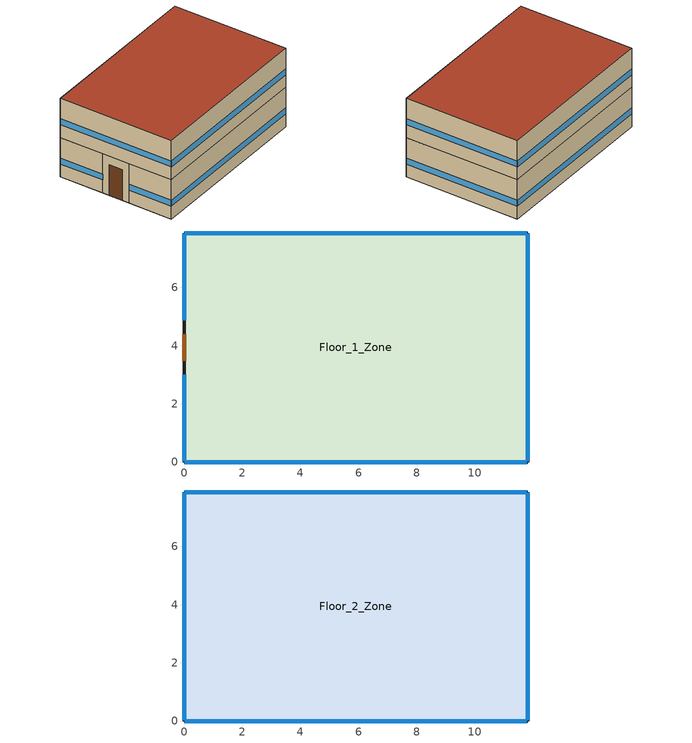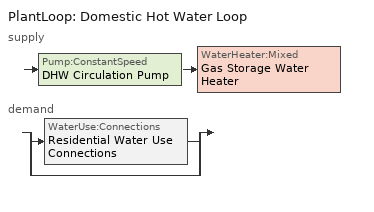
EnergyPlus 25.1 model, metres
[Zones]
Floor_1_Zone
 floor ground (Residential Floor Construction): 0,0 0,7.87 11.8,7.87 11.8,0 z0
 wall outside (Residential Wall Construction): 0,4.85 0,3.02 0,0 11.8,0 11.8,7.87 0,7.87 0,4.85 z0:2.74
 window (Residential Window Construction): 0,3 0,0.03 / 0,7.84 0,4.87 z0.9:1.32; 11.78,7.87 0.03,7.87 / 11.8,0.03 11.8,7.84 / 0.03,0 11.78,0 z0.9:1.31
 door (Residential Door Construction): 0,4.39 0,3.48 z0:2.13
 roof outside (Residential Roof Construction): 11.8,0 11.8,7.87 0,7.87 0,0 z2.74
Floor_2_Zone
 floor ground (Residential Floor Construction): 0,0 0,7.87 11.8,7.87 11.8,0 z2.74
 wall outside (Residential Wall Construction): 11.8,0 11.8,7.87 0,7.87 0,0 11.8,0 z2.74:5.49
 window (Residential Window Construction): 11.8,0.03 11.8,7.84 / 0.03,0 11.78,0 / 0,7.84 0,0.03 / 11.78,7.87 0.03,7.87 z3.64:4.06
 roof outside (Residential Roof Construction): 11.8,0 11.8,7.87 0,7.87 0,0 z5.49
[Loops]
PlantLoop 'Domestic Hot Water Loop'
 supply: Pump:ConstantSpeed 'DHW Circulation Pump' > WaterHeater:Mixed 'Gas Storage Water Heater'
 demand: split
  | WaterUse:Connections 'Residential Water Use Connections'
  | bypass
[Building]
Building 1
[Site:Location]
SEVILLA: Latitude=37.42; Longitude=-5.9; Time Zone=1; Elevation=31; Keep Site Location Information=No
[SizingPeriod:DesignDay] Day of Month=21; DryBulb Temperature Range Modifier Type=DefaultMultipliers; Barometric Pressure=100953; Rain Indicator=No; Snow Indicator=No; Daylight Saving Time Indicator=No; Begin Environment Reset Mode=FullResetAtBeginEnvironment
Name | Month | Day Type | Maximum DryBulb Temperature | Daily DryBulb Temperature Range | Humidity Condition Type | Wetbulb or DewPoint at Maximum DryBulb | Wind Speed | Wind Direction | Solar Model Indicator | ASHRAE Clear Sky Optical Depth for Beam Irradiance taub | ASHRAE Clear Sky Optical Depth for Diffuse Irradiance taud | Enthalpy at Maximum DryBulb | Sky Clearness
SEVILLA Ann Clg .4% Condns DB=>MWB | 7 | SummerDesignDay | 39.9 | 16.4 | Wetbulb | 23.8 | 3.4 | 240 | ASHRAETau | 0.447 | 2.027
SEVILLA Ann Clg .4% Condns DP=>MDB | 7 | SummerDesignDay | 28.9 | 16.4 | Dewpoint | 22 | 3.4 | 240 | ASHRAETau | 0.447 | 2.027
SEVILLA Ann Clg .4% Condns Enth=>MDB | 7 | SummerDesignDay | 36.4 | 16.4 | Enthalpy |  | 3.4 | 240 | ASHRAETau | 0.447 | 2.027 | 76300
SEVILLA Ann Clg .4% Condns WB=>MDB | 7 | SummerDesignDay | 36.6 | 16.4 | Wetbulb | 25.1 | 3.4 | 240 | ASHRAETau | 0.447 | 2.027
SEVILLA Ann Htg 99.6% Condns DB | 1 | WinterDesignDay | 1.3 | 0 | Wetbulb | 1.3 | 1.3 | 30 | ASHRAEClearSky |  |  |  | 0
SEVILLA Ann Htg Wind 99.6% Condns WS=>MCDB | 1 | WinterDesignDay | 13.5 | 0 | Wetbulb | 13.5 | 10.4 | 30 | ASHRAEClearSky |  |  |  | 0
SEVILLA Ann Hum_n 99.6% Condns DP=>MCDB | 1 | WinterDesignDay | 8 | 0 | Dewpoint | -4.7 | 1.3 | 30 | ASHRAEClearSky |  |  |  | 0
[Material] Roughness=MediumRough; Thickness=0.1; Density=800; Specific Heat=1000; Thermal Absorptance=0.9; Solar Absorptance=0.7; Visible Absorptance=0.7
Name | Conductivity
Residential Door Construction Material | 0.2
Residential Floor Construction Material | 0.05
Residential Roof Construction Material | 0.0149428
Residential Wall Construction Material | 0.0436789
[WindowMaterial:SimpleGlazingSystem]
Residential Window Construction Glazing: UFactor=1.87383; Solar Heat Gain Coefficient=0.45
[Construction]
Residential Door Construction: Residential Door Construction Material
Residential Floor Construction: Residential Floor Construction Material
Residential Roof Construction: Residential Roof Construction Material
Residential Wall Construction: Residential Wall Construction Material
Residential Window Construction: Residential Window Construction Glazing
[Space] Space Type=Residential - Living Space
Name | Zone
Floor_1 | Floor_1_Zone
Floor_2 | Floor_2_Zone
[SpaceList]
Residential - Living Space: Floor_1, Floor_2
[Zone] Multiplier=1; Part of Total Floor Area=Yes
Floor_1_Zone; Floor_2_Zone
[People]
Residential Living Occupants: Zone or ZoneList or Space or SpaceList=Residential - Living Space; Number of People Schedule=Residential Occupancy Schedule; Number of People Calculation Method=People/Area; People per Floor Area=0.025; Fraction Radiant=0.3; Sensible Heat Fraction=0.5; Activity Level Schedule=Residential Activity Schedule; Enable ASHRAE 55 Comfort Warnings=Yes; Work Efficiency Schedule=Air velocity schedule; Clothing Insulation Schedule=Always On Discrete; Air Velocity Schedule=Air velocity schedule; Thermal Comfort Model 1 Type=Fanger
[Lights]
Residential Living Lights: Zone or ZoneList or Space or SpaceList=Residential - Living Space; Schedule=Residential Lighting Schedule; Design Level Calculation Method=Watts/Area; Watts per Floor Area=16; Fraction Replaceable=1; EndUse Subcategory=General
[ElectricEquipment]
Residential Living Plug Loads: Zone or ZoneList or Space or SpaceList=Residential - Living Space; Schedule=Residential Equipment Schedule; Design Level Calculation Method=Watts/Area; Watts per Floor Area=8.6; EndUse Subcategory=General
[ZoneInfiltration:DesignFlowRate]
Residential Living Infiltration: Zone or ZoneList or Space or SpaceList=Residential - Living Space; Schedule=Residential Infiltration Schedule; Design Flow Rate Calculation Method=AirChanges/Hour; Air Changes per Hour=0.411765; Density Basis=Outdoor
[DesignSpecification:OutdoorAir]
Residential Living OA: Outdoor Air Method=Sum; Outdoor Air Flow per Person=0.00944; Outdoor Air Flow per Zone Floor Area=0; Outdoor Air Flow per Zone=0; Outdoor Air Flow Air Changes per Hour=0
[Sizing:Zone] Zone Cooling Design Supply Air Temperature Input Method=SupplyAirTemperature; Zone Cooling Design Supply Air Temperature=14; Zone Cooling Design Supply Air Temperature Difference=11.11; Zone Heating Design Supply Air Temperature Input Method=SupplyAirTemperature; Zone Heating Design Supply Air Temperature=40; Zone Heating Design Supply Air Temperature Difference=11.11; Zone Cooling Design Supply Air Humidity Ratio=0.0085; Zone Heating Design Supply Air Humidity Ratio=0.008; Design Specification Outdoor Air Object=Residential Living OA; Cooling Design Air Flow Method=DesignDay; Cooling Design Air Flow Rate=0; Cooling Minimum Air Flow per Zone Floor Area=0.000762; Cooling Minimum Air Flow=0; Cooling Minimum Air Flow Fraction=0; Heating Design Air Flow Method=DesignDay; Heating Design Air Flow Rate=0; Heating Maximum Air Flow per Zone Floor Area=0.002032; Heating Maximum Air Flow=0.141576; Heating Maximum Air Flow Fraction=0.3; Account for Dedicated Outdoor Air System=No; Zone Load Sizing Method=Sensible Load Only No Latent Load; Zone Latent Cooling Design Supply Air Humidity Ratio Input Method=HumidityRatioDifference; Zone Cooling Design Supply Air Humidity Ratio Difference=0.005; Zone Latent Heating Design Supply Air Humidity Ratio Input Method=HumidityRatioDifference; Zone Humidification Design Supply Air Humidity Ratio Difference=0.005; Type of Space Sum to Use=Coincident
Floor_1_Zone; Floor_2_Zone
[Sizing:Plant]
Domestic Hot Water Loop: Loop Type=Heating; Design Loop Exit Temperature=82; Loop Design Temperature Difference=11; Sizing Option=NonCoincident; Zone Timesteps in Averaging Window=1; Coincident Sizing Factor Mode=None
[ZONECONTROL:THERMOSTAT:THERMALCOMFORT] Averaging Method=PeopleAverage; Minimum DryBulb Temperature Setpoint=0; Maximum DryBulb Temperature Setpoint=50
Name | Zone or ZoneList | Thermal Comfort Control Type Schedule | Thermal Comfort Control 1
Thermostat Setpoint Dual Setpoint Floor_1_Zone | Floor_1_Zone | Thermal Comfort Control Type Schedule Name Floor_1_Zone | Fanger Setpoint Floor_1_Zone
Thermostat Setpoint Dual Setpoint Floor_2_Zone | Floor_2_Zone | Thermal Comfort Control Type Schedule Name Floor_2_Zone | Fanger Setpoint Floor_2_Zone
[THERMOSTATSETPOINT:THERMALCOMFORT:FANGER:DUALSETPOINT]
Name | Fanger Thermal Comfort Heating Schedule | Fanger Thermal Comfort Cooling Schedule
Fanger Setpoint Floor_1_Zone | PMV_H_SP_Floor_1_Zone | PMV_C_SP_Floor_1_Zone
Fanger Setpoint Floor_2_Zone | PMV_H_SP_Floor_2_Zone | PMV_C_SP_Floor_2_Zone
[ZoneHVAC:TerminalUnit:VariableRefrigerantFlow] Terminal Unit Availability Schedule=Always On Discrete hvac_library; Cooling Supply Air Flow Rate=Autosize; No Cooling Supply Air Flow Rate=Autosize; Heating Supply Air Flow Rate=Autosize; No Heating Supply Air Flow Rate=Autosize; Cooling Outdoor Air Flow Rate=Autosize; Heating Outdoor Air Flow Rate=Autosize; No Load Outdoor Air Flow Rate=Autosize; Supply Air Fan Operating Mode Schedule=Always On Discrete hvac_library; Supply Air Fan Placement=DrawThrough; Zone Terminal Unit On Parasitic Electric Energy Use=30; Zone Terminal Unit Off Parasitic Electric Energy Use=20; Rated Heating Capacity Sizing Ratio=1; Maximum Supply Air Temperature from Supplemental Heater=Autosize; Maximum Outdoor DryBulb Temperature for Supplemental Heater Operation=21
Name | Supply Air Fan Object | Outside Air Mixer Object | Cooling Coil Object | Heating Coil Object
VRF Zone Terminal | VRF Zone Terminal Fan | VRF Zone Terminal OA Mixer | VRF Zone Terminal Cooling Coil | VRF Zone Terminal Heating Coil
VRF Zone Terminal 1 | VRF Zone Terminal Fan 1 | VRF Zone Terminal 1 OA Mixer | VRF Zone Terminal Cooling Coil 1 | VRF Zone Terminal Heating Coil 1
[Zone equipment]
Floor_1_Zone: VRF Zone Terminal
Floor_2_Zone: VRF Zone Terminal 1
[Fan:OnOff] Availability Schedule=Always On Discrete hvac_library; Fan Total Efficiency=0.6; Pressure Rise=300; Maximum Flow Rate=Autosize; Motor Efficiency=0.8; Motor In Airstream Fraction=1; Fan Power Ratio Function of Speed Ratio Curve=Fan On Off Power Curve 19; Fan Efficiency Ratio Function of Speed Ratio Curve=Fan On Off Efficiency Curve 6; EndUse Subcategory=General
VRF Zone Terminal Fan; VRF Zone Terminal Fan 1
[Coil:Cooling:DX:VariableRefrigerantFlow] Availability Schedule=Always On Discrete hvac_library; Gross Rated Total Cooling Capacity=Autosize; Gross Rated Sensible Heat Ratio=Autosize; Rated Air Flow Rate=Autosize; Cooling Capacity Ratio Modifier Function of Temperature Curve=VRFTUCoolCapFT; Cooling Capacity Modifier Curve Function of Flow Fraction=VRFACCoolCapFFF
VRF Zone Terminal Cooling Coil; VRF Zone Terminal Cooling Coil 1
[Coil:Heating:DX:VariableRefrigerantFlow] Availability Schedule=Always On Discrete hvac_library; Gross Rated Heating Capacity=Autosize; Rated Air Flow Rate=Autosize; Heating Capacity Ratio Modifier Function of Temperature Curve=Coil Heating DX Variable Refrigerant Flow 1 VRFTUHeatCAPFT; Heating Capacity Modifier Function of Flow Fraction Curve=Coil Heating DX Variable Refrigerant Flow 1 VRFACCoolCapFFF
VRF Zone Terminal Heating Coil; VRF Zone Terminal Heating Coil 1
[AirConditioner:VariableRefrigerantFlow]
Heat Pump=VRF System; Availability Schedule=Always On Discrete hvac_library; Gross Rated Total Cooling Capacity=Autosize; Gross Rated Cooling COP=3.3; Minimum Condenser Inlet Node Temperature in Cooling Mode=-5; Maximum Condenser Inlet Node Temperature in Cooling Mode=43; Cooling Capacity Ratio Modifier Function of Low Temperature Curve=VRF System VRFCoolCapFT; Cooling Capacity Ratio Boundary Curve=VRF System VRFCoolCapFTBoundary; Cooling Capacity Ratio Modifier Function of High Temperature Curve=VRF System VRFCoolCapFTHi; Cooling Energy Input Ratio Modifier Function of Low Temperature Curve=VRF System VRFCoolEIRFT; Cooling Energy Input Ratio Boundary Curve=VRF System VRFCoolEIRFTBoundary; Cooling Energy Input Ratio Modifier Function of High Temperature Curve=VRF System VRFCoolEIRFTHi; Cooling Energy Input Ratio Modifier Function of Low PartLoad Ratio Curve=VRF System CoolingEIRLowPLR; Cooling Energy Input Ratio Modifier Function of High PartLoad Ratio Curve=VRF System CoolingEIRHiPLR; Cooling Combination Ratio Correction Factor Curve=VRF System CoolingCombRatio; Cooling PartLoad Fraction Correlation Curve=VRF System VRFCPLFFPLR; Gross Rated Heating Capacity=Autosize; Rated Heating Capacity Sizing Ratio=1; Gross Rated Heating COP=3.5; Minimum Condenser Inlet Node Temperature in Heating Mode=-20; Maximum Condenser Inlet Node Temperature in Heating Mode=30; Heating Capacity Ratio Modifier Function of Low Temperature Curve=VRF System VRFHeatCapFT; Heating Capacity Ratio Boundary Curve=VRF System VRFHeatCapFTBoundary; Heating Capacity Ratio Modifier Function of High Temperature Curve=VRF System VRFHeatCapFTHi; Heating Energy Input Ratio Modifier Function of Low Temperature Curve=VRF System VRFHeatEIRFT; Heating Energy Input Ratio Boundary Curve=VRF System VRFHeatEIRFTBoundary; Heating Energy Input Ratio Modifier Function of High Temperature Curve=VRF System VRFHeatEIRFTHi; Heating Performance Curve Outdoor Temperature Type=WetBulbTemperature; Heating Energy Input Ratio Modifier Function of Low PartLoad Ratio Curve=VRF System HeatingEIRLowPLR; Heating Energy Input Ratio Modifier Function of High PartLoad Ratio Curve=VRF System HeatingEIRHiPLR; Heating Combination Ratio Correction Factor Curve=VRF System HeatingCombRatio; Heating PartLoad Fraction Correlation Curve=VRF System VRFCPLFFPLR; Minimum Heat Pump PartLoad Ratio=0.5; Master Thermostat Priority Control Type=LoadPriority; Zone Terminal Unit List=VRF System Terminal List; Heat Pump Waste Heat Recovery=No; Equivalent Piping Length used for Piping Correction Factor in Cooling Mode=30; Vertical Height used for Piping Correction Factor=10; Piping Correction Factor for Length in Cooling Mode Curve=VRF System CoolingLengthCorrectionFactor; Piping Correction Factor for Height in Cooling Mode Coefficient=-0.000386; Equivalent Piping Length used for Piping Correction Factor in Heating Mode=30; Piping Correction Factor for Length in Heating Mode Curve=VRF System HeatingLengthCorrectionFactor; Piping Correction Factor for Height in Heating Mode Coefficient=0; Crankcase Heater Power per Compressor=15; Number of Compressors=3; Ratio of Compressor Size to Total Compressor Capacity=0.33; Maximum Outdoor DryBulb Temperature for Crankcase Heater=7; Defrost Strategy=Resistive; Defrost Control=Timed; Defrost Time Period Fraction=0.058333; Resistive Defrost Heater Capacity=1e-07; Maximum Outdoor Drybulb Temperature for Defrost Operation=7; Condenser Type=AirCooled; Water Condenser Volume Flow Rate=Autosize; Evaporative Condenser Effectiveness=0.9; Evaporative Condenser Air Flow Rate=Autosize; Evaporative Condenser Pump Rated Power Consumption=Autosize; Basin Heater Capacity=0; Basin Heater Setpoint Temperature=2; Fuel Type=Electricity; Minimum Condenser Inlet Node Temperature in Heat Recovery Mode=0; Maximum Condenser Inlet Node Temperature in Heat Recovery Mode=20; Heat Recovery Cooling Capacity Modifier Curve=VRF System Heat Recovery Cooling Cap Modifier; Initial Heat Recovery Cooling Capacity Fraction=0.5; Heat Recovery Cooling Capacity Time Constant=0.083; Heat Recovery Cooling Energy Modifier Curve=VRF System Heat Recovery Cooling Energy Modifier; Initial Heat Recovery Cooling Energy Fraction=1; Heat Recovery Cooling Energy Time Constant=0; Heat Recovery Heating Capacity Modifier Curve=VRF System Heat Recovery Heating Cap Modifier; Initial Heat Recovery Heating Capacity Fraction=0.5; Heat Recovery Heating Capacity Time Constant=0.083; Heat Recovery Heating Energy Modifier Curve=VRF System Heat Recovery Heating Energy Modifier; Initial Heat Recovery Heating Energy Fraction=0.5; Heat Recovery Heating Energy Time Constant=0
[ZoneTerminalUnitList]
VRF System Terminal List: Zone Terminal Unit Name 1=VRF Zone Terminal; Zone Terminal Unit Name 2=VRF Zone Terminal 1
[Pump:ConstantSpeed]
DHW Circulation Pump: Design Flow Rate=0.001; Design Pump Head=29891; Design Power Consumption=Autosize; Motor Efficiency=0.85; Fraction of Motor Inefficiencies to Fluid Stream=0; Pump Control Type=Intermittent; Design Power Sizing Method=PowerPerFlowPerPressure; Design Electric Power per Unit Flow Rate=348701.1; Design Shaft Power per Unit Flow Rate per Unit Head=1.28205; EndUse Subcategory=General
[WaterHeater:Mixed]
Gas Storage Water Heater: Tank Volume=0.19; Setpoint Temperature Schedule=Water Heater Setpoint Temperature Schedule; Deadband Temperature Difference=2; Maximum Temperature Limit=82.22; Heater Control Type=Cycle; Heater Maximum Capacity=10000; Heater Ignition Minimum Flow Rate=0; Heater Ignition Delay=0; Heater Fuel Type=NaturalGas; Heater Thermal Efficiency=0.59; Off Cycle Parasitic Fuel Consumption Rate=20; Off Cycle Parasitic Fuel Type=NaturalGas; Off Cycle Parasitic Heat Fraction to Tank=0.8; On Cycle Parasitic Fuel Consumption Rate=0; On Cycle Parasitic Fuel Type=NaturalGas; On Cycle Parasitic Heat Fraction to Tank=0; Ambient Temperature Indicator=Schedule; Ambient Temperature Schedule=Ambient Temperature Schedule; Off Cycle Loss Coefficient to Ambient Temperature=6; Off Cycle Loss Fraction to Zone=1; On Cycle Loss Coefficient to Ambient Temperature=6; On Cycle Loss Fraction to Zone=1; Use Side Effectiveness=1; Source Side Effectiveness=1; Use Side Design Flow Rate=Autosize; Source Side Design Flow Rate=Autosize; Indirect Water Heating Recovery Time=1.5; Source Side Flow Control Mode=IndirectHeatPrimarySetpoint; EndUse Subcategory=General
[WaterHeater:Sizing]
Gas Storage Water Heater: Design Mode=PeakDraw; Time Storage Can Meet Peak Draw=0.538503; Time for Tank Recovery=0; Nominal Tank Volume for Autosizing Plant Connections=1
[PlantLoop]
Domestic Hot Water Loop: Fluid Type=Water; Plant Equipment Operation Scheme=Domestic Hot Water Loop Operation Schemes; Maximum Loop Temperature=60; Minimum Loop Temperature=10; Maximum Loop Flow Rate=Autosize; Minimum Loop Flow Rate=0; Plant Loop Volume=Autocalculate; Load Distribution Scheme=Optimal; Plant Loop Demand Calculation Scheme=SingleSetpoint; Common Pipe Simulation=None
[PlantEquipmentList]
Domestic Hot Water Loop Heating Equipment List: Gas Storage Water Heater
[PlantEquipmentOperation:HeatingLoad]
Domestic Hot Water Loop Heating Operation Scheme: Load Range 1 Lower Limit=0; Load Range 1 Upper Limit=1000000000; Range 1 Equipment List=Domestic Hot Water Loop Heating Equipment List
[PlantEquipmentOperationSchemes]
Domestic Hot Water Loop Operation Schemes: Control Scheme 1=Domestic Hot Water Loop Heating Operation Scheme; Control Scheme 1 Schedule=Always On Discrete
[ENERGYMANAGEMENTSYSTEM:SENSOR]
Name | OutputVariable or OutputMeter Index Key | OutputVariable or OutputMeter
PMV_Floor_1_Residential_Living_Occupants | Floor_1 Residential Living Occupants | Zone Thermal Comfort Fanger Model PMV
People_Occupant_Count_Floor_1_Residential_Living_Occupants | Floor_1 Residential Living Occupants | People Occupant Count
PMV_Floor_2_Residential_Living_Occupants | Floor_2 Residential Living Occupants | Zone Thermal Comfort Fanger Model PMV
People_Occupant_Count_Floor_2_Residential_Living_Occupants | Floor_2 Residential Living Occupants | People Occupant Count
[ENERGYMANAGEMENTSYSTEM:ACTUATOR] Actuated Component Type=Schedule:Compact; Actuated Component Control Type=Schedule Value
Name | Actuated Component Unique
PMV_H_SP_act_Floor_1_Residential_Living_Occupants | PMV_H_SP_Floor_1_Zone
PMV_C_SP_act_Floor_1_Residential_Living_Occupants | PMV_C_SP_Floor_1_Zone
PMV_H_SP_act_Floor_2_Residential_Living_Occupants | PMV_H_SP_Floor_2_Zone
PMV_C_SP_act_Floor_2_Residential_Living_Occupants | PMV_C_SP_Floor_2_Zone
[ENERGYMANAGEMENTSYSTEM:PROGRAMCALLINGMANAGER]
set_cooling_season_input_data: BeginTimestepBeforePredictor; set_cooling_season_input_data
set_cooling_season: BeginTimestepBeforePredictor; set_cooling_season
set_zone_input_data_Floor_1_Residential_Living_Occupants: BeginTimestepBeforePredictor; set_zone_input_data_Floor_1_Residential_Living_Occupants
apply_aPMV_Floor_1_Residential_Living_Occupants: BeginTimestepBeforePredictor; apply_aPMV_Floor_1_Residential_Living_Occupants
monitor_aPMV_Floor_1_Residential_Living_Occupants: BeginTimestepBeforePredictor; monitor_aPMV_Floor_1_Residential_Living_Occupants
count_aPMV_comfort_hours_Floor_1_Residential_Living_Occupants: BeginTimestepBeforePredictor; count_aPMV_comfort_hours_Floor_1_Residential_Living_Occupants
set_zone_input_data_Floor_2_Residential_Living_Occupants: BeginTimestepBeforePredictor; set_zone_input_data_Floor_2_Residential_Living_Occupants
apply_aPMV_Floor_2_Residential_Living_Occupants: BeginTimestepBeforePredictor; apply_aPMV_Floor_2_Residential_Living_Occupants
monitor_aPMV_Floor_2_Residential_Living_Occupants: BeginTimestepBeforePredictor; monitor_aPMV_Floor_2_Residential_Living_Occupants
count_aPMV_comfort_hours_Floor_2_Residential_Living_Occupants: BeginTimestepBeforePredictor; count_aPMV_comfort_hours_Floor_2_Residential_Living_Occupants
[ENERGYMANAGEMENTSYSTEM:PROGRAM]
set_cooling_season_input_data: set CoolSeasonStart = 91; set CoolSeasonEnd = 274
set_cooling_season: if CoolSeasonEnd > CoolSeasonStart; if (DayOfYear >= CoolSeasonStart) && (DayOfYear < CoolSeasonEnd); set CoolingSeason = 1; else; set CoolingSeason = 0; endif; elseif CoolSeasonStart > CoolSeasonEnd; if (DayOfYear >= CoolSeasonStart) || (DayOfYear < CoolSeasonEnd); set CoolingSeason = 1; else; set CoolingSeason = 0; endif; endif
set_zone_input_data_Floor_1_Residential_Living_Occupants: set adap_coeff_cooling_Floor_1_Residential_Living_Occupants = 0; set adap_coeff_heating_Floor_1_Residential_Living_Occupants = 0; set pmv_cooling_sp_Floor_1_Residential_Living_Occupants = 0.6; set pmv_heating_sp_Floor_1_Residential_Living_Occupants = -0.5; set tolerance_cooling_sp_cooling_season_Floor_1_Residential_Living_Occupants = -0.1; set tolerance_cooling_sp_heating_season_Floor_1_Residential_Living_Occupants = -0.1; set tolerance_heating_sp_cooling_season_Floor_1_Residential_Living_Occupants = 0.1; set tolerance_heating_sp_heating_season_Floor_1_Residential_Living_Occupants = 0.1
apply_aPMV_Floor_1_Residential_Living_Occupants: if CoolingSeason == 1; set adap_coeff_Floor_1_Residential_Living_Occupants = adap_coeff_cooling_Floor_1_Residential_Living_Occupants; set tolerance_cooling_sp_Floor_1_Residential_Living_Occupants = tolerance_cooling_sp_cooling_season_Floor_1_Residential_Living_Occupants; set tolerance_heating_sp_Floor_1_Residential_Living_Occupants = tolerance_heating_sp_cooling_season_Floor_1_Residential_Living_Occupants; elseif CoolingSeason == 0; set adap_coeff_Floor_1_Residential_Living_Occupants = adap_coeff_heating_Floor_1_Residential_Living_Occupants; set tolerance_cooling_sp_Floor_1_Residential_Living_Occupants = tolerance_cooling_sp_heating_season_Floor_1_Residential_Living_Occupants; set tolerance_heating_sp_Floor_1_Residential_Living_Occupants = tolerance_heating_sp_heating_season_Floor_1_Residential_Living_Occupants; endif; set aPMV_H_SP_noTol_Floor_1_Residential_Living_Occupants = pmv_heating_sp_Floor_1_Residential_Living_Occupants/(1+adap_coeff_Floor_1_Residential_Living_Occupants*pmv_heating_sp_Floor_1_Residential_Living_Occupants); set aPMV_C_SP_noTol_Floor_1_Residential_Living_Occupants = pmv_cooling_sp_Floor_1_Residential_Living_Occupants/(1+adap_coeff_Floor_1_Residential_Living_Occupants*pmv_cooling_sp_Floor_1_Residential_Living_Occupants); set aPMV_H_SP_Floor_1_Residential_Living_Occupants = aPMV_H_SP_noTol_Floor_1_Residential_Living_Occupants+tolerance_heating_sp_Floor_1_Residential_Living_Occupants; set aPMV_C_SP_Floor_1_Residential_Living_Occupants = aPMV_C_SP_noTol_Floor_1_Residential_Living_Occupants+tolerance_cooling_sp_Floor_1_Residential_Living_Occupants; if People_Occupant_Count_Floor_1_Residential_Living_Occupants > 0; if aPMV_H_SP_Floor_1_Residential_Living_Occupants < 0; set PMV_H_SP_act_Floor_1_Residential_Living_Occupants = aPMV_H_SP_Floor_1_Residential_Living_Occupants; else; set PMV_H_SP_act_Floor_1_Residential_Living_Occupants = 0; endif; if aPMV_C_SP_Floor_1_Residential_Living_Occupants > 0; set PMV_C_SP_act_Floor_1_Residential_Living_Occupants = aPMV_C_SP_Floor_1_Residential_Living_Occupants; else; set PMV_C_SP_act_Floor_1_Residential_Living_Occupants = 0; endif; else; set PMV_H_SP_act_Floor_1_Residential_Living_Occupants = -100; set PMV_C_SP_act_Floor_1_Residential_Living_Occupants = 100; endif
monitor_aPMV_Floor_1_Residential_Living_Occupants: set aPMV_Floor_1_Residential_Living_Occupants = PMV_Floor_1_Residential_Living_Occupants/(1+adap_coeff_Floor_1_Residential_Living_Occupants*PMV_Floor_1_Residential_Living_Occupants)
count_aPMV_comfort_hours_Floor_1_Residential_Living_Occupants: if aPMV_Floor_1_Residential_Living_Occupants < aPMV_H_SP_noTol_Floor_1_Residential_Living_Occupants; set comfhour_Floor_1_Residential_Living_Occupants = 0; set discomfhour_cold_Floor_1_Residential_Living_Occupants = 1*ZoneTimeStep; set discomfhour_heat_Floor_1_Residential_Living_Occupants = 0; elseif aPMV_Floor_1_Residential_Living_Occupants > aPMV_C_SP_noTol_Floor_1_Residential_Living_Occupants; set comfhour_Floor_1_Residential_Living_Occupants = 0; set discomfhour_cold_Floor_1_Residential_Living_Occupants = 0; set discomfhour_heat_Floor_1_Residential_Living_Occupants = 1*ZoneTimeStep; else; set comfhour_Floor_1_Residential_Living_Occupants = 1*ZoneTimeStep; set discomfhour_cold_Floor_1_Residential_Living_Occupants = 0; set discomfhour_heat_Floor_1_Residential_Living_Occupants = 0; endif; if People_Occupant_Count_Floor_1_Residential_Living_Occupants > 0; set occupied_hour_Floor_1_Residential_Living_Occupants = 1*ZoneTimeStep; else; set occupied_hour_Floor_1_Residential_Living_Occupants = 0; endif; set discomfhour_Floor_1_Residential_Living_Occupants = discomfhour_cold_Floor_1_Residential_Living_Occupants + discomfhour_heat_Floor_1_Residential_Living_Occupants
set_zone_input_data_Floor_2_Residential_Living_Occupants: set adap_coeff_cooling_Floor_2_Residential_Living_Occupants = 0; set adap_coeff_heating_Floor_2_Residential_Living_Occupants = 0; set pmv_cooling_sp_Floor_2_Residential_Living_Occupants = 0.3; set pmv_heating_sp_Floor_2_Residential_Living_Occupants = -0.5; set tolerance_cooling_sp_cooling_season_Floor_2_Residential_Living_Occupants = -0.1; set tolerance_cooling_sp_heating_season_Floor_2_Residential_Living_Occupants = -0.1; set tolerance_heating_sp_cooling_season_Floor_2_Residential_Living_Occupants = 0.1; set tolerance_heating_sp_heating_season_Floor_2_Residential_Living_Occupants = 0.1
apply_aPMV_Floor_2_Residential_Living_Occupants: if CoolingSeason == 1; set adap_coeff_Floor_2_Residential_Living_Occupants = adap_coeff_cooling_Floor_2_Residential_Living_Occupants; set tolerance_cooling_sp_Floor_2_Residential_Living_Occupants = tolerance_cooling_sp_cooling_season_Floor_2_Residential_Living_Occupants; set tolerance_heating_sp_Floor_2_Residential_Living_Occupants = tolerance_heating_sp_cooling_season_Floor_2_Residential_Living_Occupants; elseif CoolingSeason == 0; set adap_coeff_Floor_2_Residential_Living_Occupants = adap_coeff_heating_Floor_2_Residential_Living_Occupants; set tolerance_cooling_sp_Floor_2_Residential_Living_Occupants = tolerance_cooling_sp_heating_season_Floor_2_Residential_Living_Occupants; set tolerance_heating_sp_Floor_2_Residential_Living_Occupants = tolerance_heating_sp_heating_season_Floor_2_Residential_Living_Occupants; endif; set aPMV_H_SP_noTol_Floor_2_Residential_Living_Occupants = pmv_heating_sp_Floor_2_Residential_Living_Occupants/(1+adap_coeff_Floor_2_Residential_Living_Occupants*pmv_heating_sp_Floor_2_Residential_Living_Occupants); set aPMV_C_SP_noTol_Floor_2_Residential_Living_Occupants = pmv_cooling_sp_Floor_2_Residential_Living_Occupants/(1+adap_coeff_Floor_2_Residential_Living_Occupants*pmv_cooling_sp_Floor_2_Residential_Living_Occupants); set aPMV_H_SP_Floor_2_Residential_Living_Occupants = aPMV_H_SP_noTol_Floor_2_Residential_Living_Occupants+tolerance_heating_sp_Floor_2_Residential_Living_Occupants; set aPMV_C_SP_Floor_2_Residential_Living_Occupants = aPMV_C_SP_noTol_Floor_2_Residential_Living_Occupants+tolerance_cooling_sp_Floor_2_Residential_Living_Occupants; if People_Occupant_Count_Floor_2_Residential_Living_Occupants > 0; if aPMV_H_SP_Floor_2_Residential_Living_Occupants < 0; set PMV_H_SP_act_Floor_2_Residential_Living_Occupants = aPMV_H_SP_Floor_2_Residential_Living_Occupants; else; set PMV_H_SP_act_Floor_2_Residential_Living_Occupants = 0; endif; if aPMV_C_SP_Floor_2_Residential_Living_Occupants > 0; set PMV_C_SP_act_Floor_2_Residential_Living_Occupants = aPMV_C_SP_Floor_2_Residential_Living_Occupants; else; set PMV_C_SP_act_Floor_2_Residential_Living_Occupants = 0; endif; else; set PMV_H_SP_act_Floor_2_Residential_Living_Occupants = -100; set PMV_C_SP_act_Floor_2_Residential_Living_Occupants = 100; endif
monitor_aPMV_Floor_2_Residential_Living_Occupants: set aPMV_Floor_2_Residential_Living_Occupants = PMV_Floor_2_Residential_Living_Occupants/(1+adap_coeff_Floor_2_Residential_Living_Occupants*PMV_Floor_2_Residential_Living_Occupants)
count_aPMV_comfort_hours_Floor_2_Residential_Living_Occupants: if aPMV_Floor_2_Residential_Living_Occupants < aPMV_H_SP_noTol_Floor_2_Residential_Living_Occupants; set comfhour_Floor_2_Residential_Living_Occupants = 0; set discomfhour_cold_Floor_2_Residential_Living_Occupants = 1*ZoneTimeStep; set discomfhour_heat_Floor_2_Residential_Living_Occupants = 0; elseif aPMV_Floor_2_Residential_Living_Occupants > aPMV_C_SP_noTol_Floor_2_Residential_Living_Occupants; set comfhour_Floor_2_Residential_Living_Occupants = 0; set discomfhour_cold_Floor_2_Residential_Living_Occupants = 0; set discomfhour_heat_Floor_2_Residential_Living_Occupants = 1*ZoneTimeStep; else; set comfhour_Floor_2_Residential_Living_Occupants = 1*ZoneTimeStep; set discomfhour_cold_Floor_2_Residential_Living_Occupants = 0; set discomfhour_heat_Floor_2_Residential_Living_Occupants = 0; endif; if People_Occupant_Count_Floor_2_Residential_Living_Occupants > 0; set occupied_hour_Floor_2_Residential_Living_Occupants = 1*ZoneTimeStep; else; set occupied_hour_Floor_2_Residential_Living_Occupants = 0; endif; set discomfhour_Floor_2_Residential_Living_Occupants = discomfhour_cold_Floor_2_Residential_Living_Occupants + discomfhour_heat_Floor_2_Residential_Living_Occupants
[ENERGYMANAGEMENTSYSTEM:GLOBALVARIABLE]
CoolingSeason
CoolSeasonEnd
CoolSeasonStart
tolerance_cooling_sp_Floor_1_Residential_Living_Occupants
tolerance_cooling_sp_Floor_2_Residential_Living_Occupants
tolerance_cooling_sp_cooling_season_Floor_1_Residential_Living_Occupants
tolerance_cooling_sp_cooling_season_Floor_2_Residential_Living_Occupants
tolerance_cooling_sp_heating_season_Floor_1_Residential_Living_Occupants
tolerance_cooling_sp_heating_season_Floor_2_Residential_Living_Occupants
tolerance_heating_sp_Floor_1_Residential_Living_Occupants
tolerance_heating_sp_Floor_2_Residential_Living_Occupants
tolerance_heating_sp_cooling_season_Floor_1_Residential_Living_Occupants
tolerance_heating_sp_cooling_season_Floor_2_Residential_Living_Occupants
tolerance_heating_sp_heating_season_Floor_1_Residential_Living_Occupants
tolerance_heating_sp_heating_season_Floor_2_Residential_Living_Occupants
adap_coeff_Floor_1_Residential_Living_Occupants
adap_coeff_Floor_2_Residential_Living_Occupants
adap_coeff_heating_Floor_1_Residential_Living_Occupants
adap_coeff_heating_Floor_2_Residential_Living_Occupants
adap_coeff_cooling_Floor_1_Residential_Living_Occupants
adap_coeff_cooling_Floor_2_Residential_Living_Occupants
pmv_heating_sp_Floor_1_Residential_Living_Occupants
pmv_heating_sp_Floor_2_Residential_Living_Occupants
pmv_cooling_sp_Floor_1_Residential_Living_Occupants
pmv_cooling_sp_Floor_2_Residential_Living_Occupants
aPMV_Floor_1_Residential_Living_Occupants
aPMV_Floor_2_Residential_Living_Occupants
comfhour_Floor_1_Residential_Living_Occupants
comfhour_Floor_2_Residential_Living_Occupants
discomfhour_Floor_1_Residential_Living_Occupants
discomfhour_Floor_2_Residential_Living_Occupants
discomfhour_heat_Floor_1_Residential_Living_Occupants
discomfhour_heat_Floor_2_Residential_Living_Occupants
discomfhour_cold_Floor_1_Residential_Living_Occupants
discomfhour_cold_Floor_2_Residential_Living_Occupants
occupied_hour_Floor_1_Residential_Living_Occupants
occupied_hour_Floor_2_Residential_Living_Occupants
aPMV_H_SP_Floor_1_Residential_Living_Occupants
aPMV_H_SP_Floor_2_Residential_Living_Occupants
aPMV_C_SP_Floor_1_Residential_Living_Occupants
aPMV_C_SP_Floor_2_Residential_Living_Occupants
aPMV_H_SP_noTol_Floor_1_Residential_Living_Occupants
aPMV_H_SP_noTol_Floor_2_Residential_Living_Occupants
aPMV_C_SP_noTol_Floor_1_Residential_Living_Occupants
aPMV_C_SP_noTol_Floor_2_Residential_Living_Occupants
[ENERGYMANAGEMENTSYSTEM:OUTPUTVARIABLE] Update Frequency=ZoneTimestep
Name | EMS Variable | Type of Data in Variable | Units
Adaptive Coefficient_Floor_1_Residential_Living_Occupants | adap_coeff_Floor_1_Residential_Living_Occupants | Averaged
Adaptive Coefficient_Floor_2_Residential_Living_Occupants | adap_coeff_Floor_2_Residential_Living_Occupants | Averaged
aPMV_Floor_1_Residential_Living_Occupants | aPMV_Floor_1_Residential_Living_Occupants | Averaged
aPMV_Floor_2_Residential_Living_Occupants | aPMV_Floor_2_Residential_Living_Occupants | Averaged
aPMV Heating Setpoint_Floor_1_Residential_Living_Occupants | aPMV_H_SP_Floor_1_Residential_Living_Occupants | Averaged
aPMV Heating Setpoint_Floor_2_Residential_Living_Occupants | aPMV_H_SP_Floor_2_Residential_Living_Occupants | Averaged
aPMV Cooling Setpoint_Floor_1_Residential_Living_Occupants | aPMV_C_SP_Floor_1_Residential_Living_Occupants | Averaged
aPMV Cooling Setpoint_Floor_2_Residential_Living_Occupants | aPMV_C_SP_Floor_2_Residential_Living_Occupants | Averaged
aPMV Heating Setpoint No Tolerance_Floor_1_Residential_Living_Occupants | aPMV_H_SP_noTol_Floor_1_Residential_Living_Occupants | Averaged
aPMV Heating Setpoint No Tolerance_Floor_2_Residential_Living_Occupants | aPMV_H_SP_noTol_Floor_2_Residential_Living_Occupants | Averaged
aPMV Cooling Setpoint No Tolerance_Floor_1_Residential_Living_Occupants | aPMV_C_SP_noTol_Floor_1_Residential_Living_Occupants | Averaged
aPMV Cooling Setpoint No Tolerance_Floor_2_Residential_Living_Occupants | aPMV_C_SP_noTol_Floor_2_Residential_Living_Occupants | Averaged
Comfortable Hours_Floor_1_Residential_Living_Occupants | comfhour_Floor_1_Residential_Living_Occupants | Summed | H
Comfortable Hours_Floor_2_Residential_Living_Occupants | comfhour_Floor_2_Residential_Living_Occupants | Summed | H
Discomfortable Hot Hours_Floor_1_Residential_Living_Occupants | discomfhour_heat_Floor_1_Residential_Living_Occupants | Summed | H
Discomfortable Hot Hours_Floor_2_Residential_Living_Occupants | discomfhour_heat_Floor_2_Residential_Living_Occupants | Summed | H
Discomfortable Cold Hours_Floor_1_Residential_Living_Occupants | discomfhour_cold_Floor_1_Residential_Living_Occupants | Summed | H
Discomfortable Cold Hours_Floor_2_Residential_Living_Occupants | discomfhour_cold_Floor_2_Residential_Living_Occupants | Summed | H
Discomfortable Total Hours_Floor_1_Residential_Living_Occupants | discomfhour_Floor_1_Residential_Living_Occupants | Summed | H
Discomfortable Total Hours_Floor_2_Residential_Living_Occupants | discomfhour_Floor_2_Residential_Living_Occupants | Summed | H
Occupied hours_Floor_1_Residential_Living_Occupants | occupied_hour_Floor_1_Residential_Living_Occupants | Summed | H
Occupied hours_Floor_2_Residential_Living_Occupants | occupied_hour_Floor_2_Residential_Living_Occupants | Summed | H
[SetpointManager:Scheduled]
DHW Loop Setpoint Manager: Control Variable=Temperature; Schedule=Water Heater Setpoint Temperature Schedule
[WaterUse:Equipment]
Residential Hot Water Use: EndUse Subcategory=Domestic Hot Water; Peak Flow Rate=0.00012; Flow Rate Fraction Schedule=Residential Hot Water Flow Rate Schedule; Target Temperature Schedule=Residential Hot Water Target Temperature Schedule; Sensible Fraction Schedule=Always On Discrete; Latent Fraction Schedule=Always On Discrete
[WaterUse:Connections]
Residential Water Use Connections: Drain Water Heat Exchanger Type=None; Drain Water Heat Exchanger Destination=Plant; Water Use Equipment 1=Residential Hot Water Use
[Schedule:Day:Interval]
Schedule Day 2: No, 08:00, 0.1, 18:00, 0.3, 22:00, 0.6, 24:00, 0.2
Residential Lighting Default: No, 06:00, 0.1, 08:00, 0.3, 16:00, 0.2, 22:00, 0.7, 24:00, 0.2
Schedule Day 1: No, 08:00, 1, 20:00, 0.9, 24:00, 1
Residential Occupancy Default: No, 06:00, 1, 08:00, 0.5, 17:00, 0.3, 22:00, 0.9, 24:00, 1
Residential Activity Default: No, 06:00, 72, 08:00, 120, 18:00, 100, 22:00, 120, 24:00, 72
Schedule Day 3: No, 24:00, 0.7
Residential Equipment Default: No, 06:00, 0.5, 08:00, 0.6, 17:00, 0.5, 22:00, 0.8, 24:00, 0.6
Residential Hot Water Flow Rate Default: No, 05:00, 0, 07:00, 0.3, 09:00, 0.5, 17:00, 0.1, 21:00, 0.4, 23:00, 0.2, 24:00, 0
Schedule Day 4: No, 07:00, 0, 10:00, 0.4, 12:00, 0.3, 18:00, 0.2, 22:00, 0.3, 24:00, 0.1
[Schedule:Week:Daily]
Residential Lighting Schedule Week Rule - Jan1-Dec31: Schedule Day 2, Residential Lighting Default, Residential Lighting Default, Residential Lighting Default, Residential Lighting Default, Residential Lighting Default, Schedule Day 2, Residential Lighting Default, Residential Lighting Default, Residential Lighting Default, Residential Lighting Default, Residential Lighting Default
Residential Occupancy Schedule Week Rule - Jan1-Dec31: Schedule Day 1, Residential Occupancy Default, Residential Occupancy Default, Residential Occupancy Default, Residential Occupancy Default, Residential Occupancy Default, Schedule Day 1, Residential Occupancy Default, Residential Occupancy Default, Residential Occupancy Default, Residential Occupancy Default, Residential Occupancy Default
Residential Activity Schedule Week Rule - Jan1-Dec31: Residential Activity Default, Residential Activity Default, Residential Activity Default, Residential Activity Default, Residential Activity Default, Residential Activity Default, Residential Activity Default, Residential Activity Default, Residential Activity Default, Residential Activity Default, Residential Activity Default, Residential Activity Default
Residential Equipment Schedule Week Rule - Jan1-Dec31: Schedule Day 3, Residential Equipment Default, Residential Equipment Default, Residential Equipment Default, Residential Equipment Default, Residential Equipment Default, Schedule Day 3, Residential Equipment Default, Residential Equipment Default, Residential Equipment Default, Residential Equipment Default, Residential Equipment Default
Residential Hot Water Flow Rate Schedule Week Rule - Jan1-Dec31: Schedule Day 4, Residential Hot Water Flow Rate Default, Residential Hot Water Flow Rate Default, Residential Hot Water Flow Rate Default, Residential Hot Water Flow Rate Default, Residential Hot Water Flow Rate Default, Schedule Day 4, Residential Hot Water Flow Rate Default, Residential Hot Water Flow Rate Default, Residential Hot Water Flow Rate Default, Residential Hot Water Flow Rate Default, Residential Hot Water Flow Rate Default
[Schedule:Year]
Residential Lighting Schedule: Residential Lighting Schedule Week Rule - Jan1-Dec31, 1, 1, 12, 31
Residential Occupancy Schedule: Residential Occupancy Schedule Week Rule - Jan1-Dec31, 1, 1, 12, 31
Residential Activity Schedule: Residential Activity Schedule Week Rule - Jan1-Dec31, 1, 1, 12, 31
Residential Equipment Schedule: Residential Equipment Schedule Week Rule - Jan1-Dec31, 1, 1, 12, 31
Residential Hot Water Flow Rate Schedule: Residential Hot Water Flow Rate Schedule Week Rule - Jan1-Dec31, 1, 1, 12, 31
[Schedule:Compact]
Air velocity schedule: Through: 12/31, For: AllDays, Until: 24:00, 0.3
[SCHEDULE:COMPACT]
PMV_H_SP_Floor_1_Zone; PMV_H_SP_Floor_2_Zone: Through: 12/31, For: AllDays, Until: 24:00, -0.5
PMV_C_SP_Floor_1_Zone; PMV_C_SP_Floor_2_Zone: Through: 12/31, For: AllDays, Until: 24:00, 0.5
Thermal Comfort Control Type Schedule Name Floor_1_Zone; Thermal Comfort Control Type Schedule Name Floor_2_Zone: Through: 12/31, For: AllDays, Until: 24:00, 4
[Schedule:Constant]
Name | Hourly Value
Always On Discrete; Always On Discrete hvac_library; Residential Infiltration Schedule | 1
Ambient Temperature Schedule | 22
Residential Hot Water Target Temperature Schedule | 43.3
Water Heater Setpoint Temperature Schedule | 60
[Curve:Quadratic] Coefficient1 Constant=0.8; Coefficient2 x=0.2; Coefficient3 x2=0; Minimum Value of x=0.5; Maximum Value of x=1.5
VRFACCoolCapFFF; Coil Heating DX Variable Refrigerant Flow 1 VRFACCoolCapFFF
[Curve:Cubic]
Name | Coefficient1 Constant | Coefficient2 x | Coefficient3 x2 | Coefficient4 x3 | Minimum Value of x | Maximum Value of x | Input Unit Type for X | Output Unit Type
Fan On Off Efficiency Curve 6 | 1 | 0 | 0 | 0 | 0 | 1
VRF System VRFCoolCapFTBoundary | 25.73 | -0.0315004 | -0.014166 | 0 | 11 | 30 | Temperature | Temperature
VRF System VRFCoolEIRFTBoundary | 25.7347 | -0.0315004 | -0.014166 | 0 | 15 | 24 | Temperature | Temperature
VRF System CoolingEIRLowPLR | 0.454123 | -0.172969 | 1.08287 | -0.361848 | 0.5 | 1 | Temperature | Temperature
VRF System CoolingEIRHiPLR; VRF System HeatingEIRHiPLR | 1 | 0 | 0 | 0 | 1 | 1.5 | Dimensionless | Dimensionless
VRF System CoolingCombRatio | 0.576593 | 0.634941 | -0.307609 | 0.0960753 | 1 | 1.5 | Dimensionless | Dimensionless
VRF System VRFCPLFFPLR | 0.85 | 0.15 | 0 | 0 | 1 | 1 | Dimensionless | Dimensionless
VRF System VRFHeatCapFTBoundary; VRF System VRFHeatEIRFTBoundary | 58.577 | -3.0255 | 0.0193 | 0 | 15 | 23.9 | Temperature | Temperature
VRF System HeatingEIRLowPLR | 0.392474 | 0.0760164 | 0.698324 | -0.168841 | 0.5 | 1 | Dimensionless | Dimensionless
VRF System HeatingCombRatio | 0.76672 | 0.26173 | -0.015911 | -0.0125388 | 1 | 1.5 | Dimensionless | Dimensionless
[Curve:Exponent]
Fan On Off Power Curve 19: Coefficient1 Constant=1; Coefficient2 Constant=0; Coefficient3 Constant=0; Minimum Value of x=0; Maximum Value of x=1
[Curve:Biquadratic] Output Unit Type=Dimensionless
Name | Coefficient1 Constant | Coefficient2 x | Coefficient3 x2 | Coefficient4 y | Coefficient5 y2 | Coefficient6 xy | Minimum Value of x | Maximum Value of x | Minimum Value of y | Maximum Value of y | Minimum Curve Output | Maximum Curve Output | Input Unit Type for X | Input Unit Type for Y
VRFTUCoolCapFT | 0.0585884 | 0.0587397 | -0.000210275 | 0.010937 | -0.000121955 | -0.000524662 | 15 | 23.89 | 20 | 43.33 | 0.8083 | 1.2583 | Temperature | Temperature
Coil Heating DX Variable Refrigerant Flow 1 VRFTUHeatCAPFT | 0.375444 | 0.0668191 | -0.00194171 | 0.0442618 | -0.000400958 | -0.00148198 | 21.11 | 27.22 | -15 | 18.33 | 0.6074 | 1 | Temperature | Temperature
VRF System VRFCoolCapFT | 0.576883 | 0.017448 | 0.000583269 | -1.76324e-06 | -7.474e-09 | -1.30413e-07 | 15 | 24 | -5 | 23 |  |  | Temperature | Temperature
VRF System VRFCoolCapFTHi | 0.686736 | 0.0207631 | 0.0005447 | -0.0016218 | -4.259e-07 | -0.0003392 | 15 | 24 | 16 | 43 |  |  | Temperature | Temperature
VRF System VRFCoolEIRFT | 0.989011 | -0.0234797 | 0.000199711 | 0.00596834 | -1.0289e-07 | -0.00015686 | 15 | 24 | -5 | 23 |  |  | Temperature | Temperature
VRF System VRFCoolEIRFTHi | -1.43951 | 0.161985 | -0.00349118 | 0.0269443 | 0.000134616 | -0.000671494 | 15 | 23.9 | 16.8 | 43.3 |  |  | Temperature | Temperature
VRF System VRFHeatCapFT | 1.01209 | -0.00124676 | -0.000127185 | 0.0267564 | -4.986e-07 | -0.000263524 | 21.1 | 27.2 | -20 | 3.33 |  |  | Temperature | Temperature
VRF System VRFHeatCapFTHi | 2.58599 | -0.0953227 | 0.000955329 | 0 | 0 | 0 | 21.1 | 27.2 | -9.44 | 15 |  |  | Temperature | Temperature
VRF System VRFHeatEIRFT | 0.722429 | 0.00345666 | 0.000650703 | -0.00264354 | 0.00124648 | -0.000100916 | 21.1 | 27.2 | -20 | 3.33 |  |  | Temperature | Temperature
VRF System VRFHeatEIRFTHi | 1.38857 | -0.0229771 | 0.000537274 | -0.0273937 | 0.000403043 | -5.9786e-05 | 21.1 | 27.2 | 0 | 1 |  |  | Temperature | Temperature
VRF System CoolingLengthCorrectionFactor | 2.03882 | -0.00242606 | 3.5512e-06 | -1.68581 | 0.668703 | -4.5706e-05 | 7.62 | 182.88 | 0.8 | 1.5 |  |  | Temperature | Temperature
VRF System HeatingLengthCorrectionFactor | 1 | 0 | 0 | 0 | 0 | 0 | 0 | 1 | 0 | 1 |  |  | Dimensionless | Dimensionless
VRF System Heat Recovery Cooling Cap Modifier; VRF System Heat Recovery Heating Cap Modifier | 0.9 | 0 | 0 | 0 | 0 | 0 | 0 | 1 | 0 | 1 |  |  | Dimensionless | Dimensionless
VRF System Heat Recovery Cooling Energy Modifier; VRF System Heat Recovery Heating Energy Modifier | 1.1 | 0 | 0 | 0 | 0 | 0 | 0 | 1 | 0 | 1 |  |  | Dimensionless | Dimensionless
